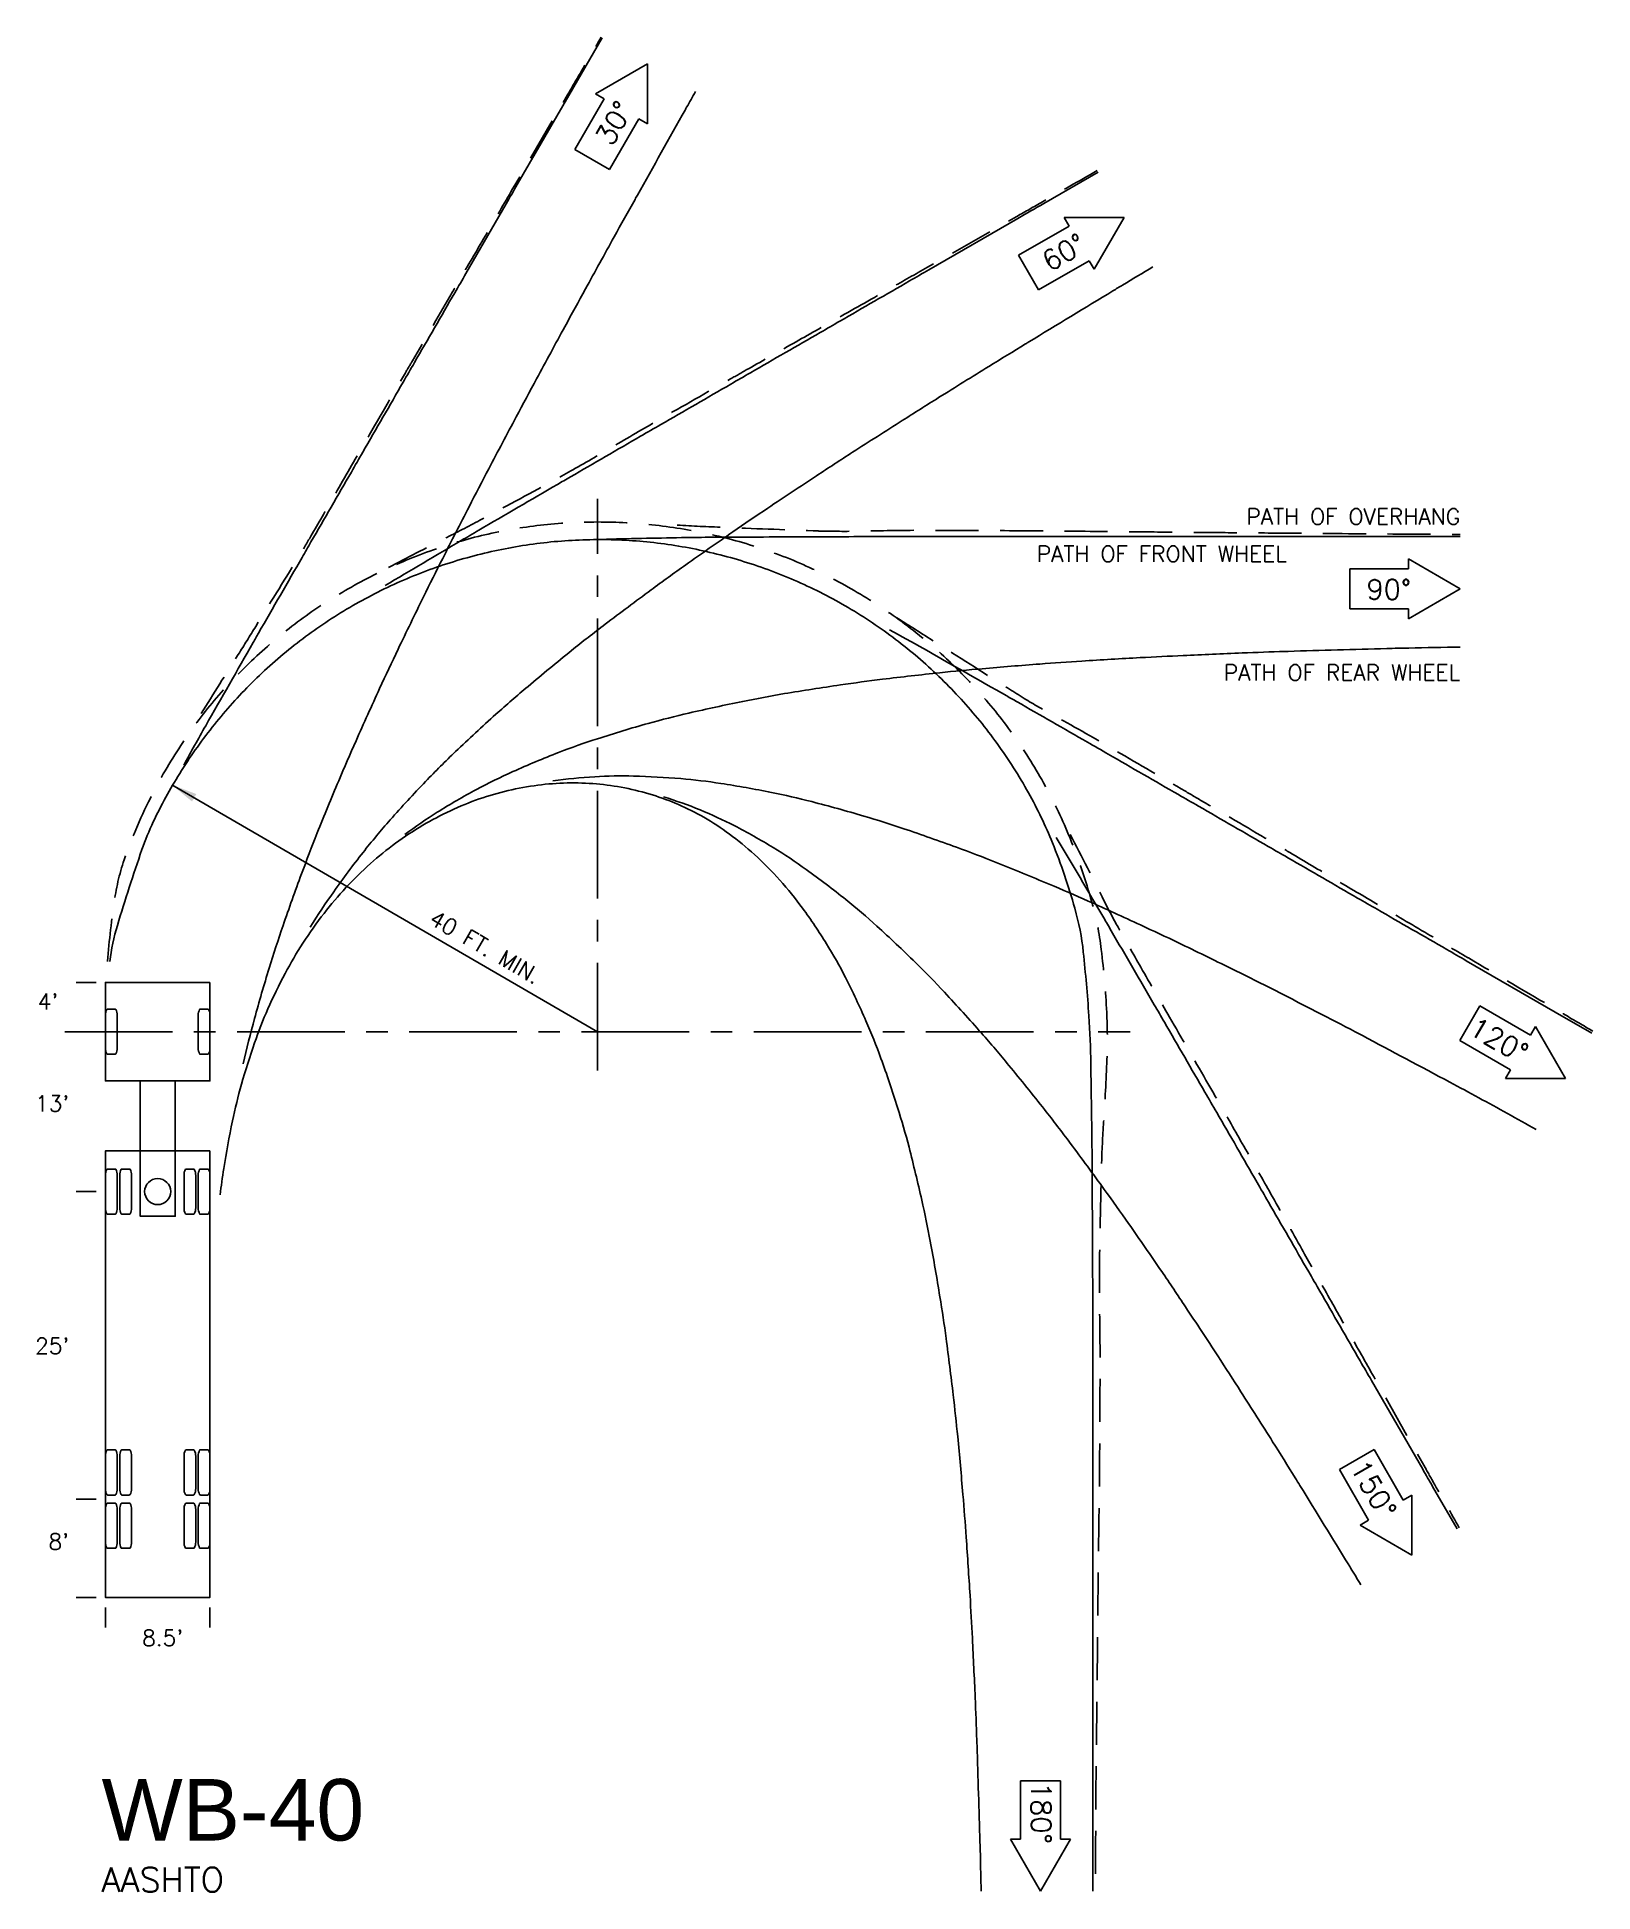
# Model space of a CAD drawing. Extents: x -46 to 81, y -70 to 81.
import ezdxf
from ezdxf.enums import TextEntityAlignment as Align

# ---------------------------------------------------------------- set-up
doc = ezdxf.new("R2010")
doc.units = 0
doc.header["$LTSCALE"] = 7
doc.header["$MEASUREMENT"] = 0
doc.linetypes.add('CENTER', pattern=[2, 1.25, -0.25, 0.25, -0.25])
doc.linetypes.add('DASHED', pattern=[0.75, 0.5, -0.25])
for name, color, linetype in [('DIMS', 1, 'CONTINUOUS'), ('OVERHANG', 2, 'DASHED'), ('TEXT', 4, 'CONTINUOUS'), ('VEHICLE', 7, 'CONTINUOUS'), ('WHEELS', 3, 'CONTINUOUS')]:
    doc.layers.add(name, color=color, linetype=linetype)
doc.styles.add('SANSSERIF', font='SAS_____.pfb', dxfattribs={"height": 2})
doc.styles.get("Standard").update_dxf_attribs({"font": 'ROMANS.shx', "height": 2})

msp = doc.modelspace()

# ---------------------------------------------------------------- linework, layer by layer
at = {"layer": 'DIMS', "linetype": 'CENTER'}
for p, q in [((0, -3.16), (0, 43.32)), ((-43.3, 0), (43.3, 0))]:
    msp.add_line(p, q, dxfattribs=at)
at = {"layer": 'DIMS'}
for p, q in [((-34.6, 20.07), (0, 0)), ((-40.76, 4), (-42.39, 4)), ((-40.76, -13), (-42.39, -13)), ((-40.76, -38), (-42.39, -38)), ((-40.76, -46), (-42.39, -46)), ((-40, -48.44), (-40, -46.81)), ((-31.5, -48.44), (-31.5, -46.81))]:
    msp.add_line(p, q, dxfattribs=at)
msp.add_solid([(-32.96, 18.71), (-32.61, 19.32), (-34.6, 20.07)], dxfattribs=at)
at = {"layer": 'OVERHANG', "flags": 128}
for points in [[(-32.22, 25.87, -0.001137), (-29.2, 30.67, 0.002404), (-27.78, 32.95, 0.001507), (-24.42, 38.4, 0.004944), (-23.42, 40.08, 0.002433), (-21.59, 43.24, -0.001894), (-19.25, 47.31, -0.00004), (-15.62, 53.56, -0.000261), (-15.05, 54.53, -0.000048), (-12, 59.77, -0.000126), (-10.85, 61.74, -0.000065), (-8.74, 65.35, 0.000051), (-6.64, 68.96), (-2.43, 76.17, 0.000334), (-1.66, 77.49, 0.000131), (0.3, 80.86)], [(-17, 37.73, -0.003276), (-12.43, 40.09, 0.005206), (-9.56, 41.58, 0.001437), (-3.75, 44.7, 0.005375), (-2.21, 45.56, 0.004167), (1.2, 47.53, -0.003705), (5.02, 49.76, -0.000159), (10.82, 53.07, -0.000636), (12.28, 53.9, -0.000112), (15.91, 55.96, 0.000302), (19.55, 58.02, 0.000017), (23.85, 60.46, 0.000025), (26.82, 62.15), (34.08, 66.28, 0.000363), (36.18, 67.47, 0.000172), (40.62, 70)], [(-39.83, 5.7, -0.00007), (-39.83, 5.72, -0.016922), (-39.24, 10.83, -0.050584), (-38.32, 14.42, -0.032886), (-36.02, 19.63, -0.02835), (-33.54, 23.76, -0.030136), (-30.78, 27.36, -0.028153), (-27.47, 30.75, -0.029163), (-23.92, 33.65, -0.028124), (-20.01, 36.15, -0.027968), (-15.82, 38.21, -0.0283), (-11.37, 39.81, -0.029225), (-6.91, 40.85, -0.028781), (-2.35, 41.37, -0.028097), (2.36, 41.37, -0.027338), (7.04, 40.85, -0.027971), (11.52, 39.84, -0.028447), (15.9, 38.32, -0.028175), (20.11, 36.29, -0.028167), (24.04, 33.83, -0.027866), (27.71, 30.91, -0.028452), (31.02, 27.6, -0.028621), (33.92, 23.95, -0.028787), (36.39, 19.98, -0.02862), (38.41, 15.73, -0.027804), (40.18, 10.54, -0.038699), (40.95, 6.67, -0.016815), (41.39, 1.57, -0.022577), (41.41, -2.25, -0.007657), (41.14, -7.33, 0.010913), (40.97, -10.89, 0.001541), (40.83, -17.27, 0.004508), (40.8, -19.44, 0.003846), (40.83, -24.1, -0.00465), (40.85, -27.94, -0.000546), (40.82, -33.76, -0.001177), (40.8, -36.46, -0.000406), (40.73, -41.61, 0.000621), (40.69, -44.97, 0.000045), (40.64, -50.25, 0.000074), (40.61, -53.48, 0.000087), (40.61, -53.51, 0), (40.52, -61.98, 0.000496), (40.5, -64.55, 0.000239), (40.46, -69.87)], [(6.48, 41.18, 0.003543), (10.21, 41, 0.000757), (17.53, 40.72, 0.005243), (18.59, 40.69, 0.010506), (22.01, 40.7, -0.007278), (26.95, 40.76, -0.000254), (33.5, 40.73, -0.000914), (35.32, 40.72, -0.000061), (41.61, 40.66, -0.000185), (43.69, 40.64, -0.000064), (47.87, 40.6, 0.000099), (52.06, 40.56, 0.000119), (56.96, 40.52, 0.000168), (60.43, 40.49, 0.00035), (60.53, 40.49, 0.000004), (68.79, 40.43, 0.000347), (68.96, 40.43, 0.000048), (70.13, 40.43)], [(24.32, 33.65, -0.000377), (27.43, 31.69, -0.000555), (33.14, 28.06, 0.002291), (34.53, 27.19, 0.014667), (36.95, 25.78, -0.007352), (41.81, 23.03, -0.000122), (47.44, 19.75, -0.000426), (49.05, 18.8, -0.00015), (54.62, 15.54, -0.000502), (56.28, 14.56, -0.000816), (59.89, 12.42, 0.000756), (63.5, 10.29, 0.000091), (67.49, 7.94, 0.000112), (70.72, 6.03, 0.000106), (70.79, 5.99, 0.000001), (77.95, 1.78, 0.000445), (78.61, 1.39, 0.00013), (80.91, 0.04)], [(38.43, 16.02, -0.005259), (41.19, 10.61, 0.013293), (42.32, 8.49, 0.001182), (44.16, 5.24, 0.000944), (46.5, 1.18, 0.000525), (49.46, -3.94, -0.00124), (50.71, -6.11, -0.0009), (52.8, -9.78, -0.000909), (54.87, -13.43, -0.000544), (57.26, -17.69, 0.000753), (58.99, -20.77, 0.000016), (61.06, -24.44, -0.000016), (63.13, -28.1), (67.27, -35.43, 0.000742), (68.06, -36.84, 0.000298), (70.05, -40.33)]]:
    msp.add_lwpolyline(points, format="xyb", dxfattribs=at)
at = {"layer": 'TEXT'}
for p, q in [((-0.17, 76.25), (4.06, 78.69)), ((4.06, 73.81), (4.06, 78.69)), ((-1.84, 71.73), (0.54, 75.84)), ((0.54, 75.84), (-0.17, 76.25)), ((0.98, 70.1), (3.35, 74.22)), ((3.35, 74.22), (4.06, 73.81)), ((-1.84, 71.73), (0.98, 70.1)), ((34.23, 63.12), (38.34, 65.49)), ((38.34, 65.49), (37.94, 66.2)), ((37.94, 66.2), (42.81, 66.2)), ((40.37, 61.98), (42.81, 66.2)), ((34.23, 63.12), (35.85, 60.3)), ((35.85, 60.3), (39.97, 62.68)), ((39.97, 62.68), (40.37, 61.98)), ((65.91, 37.63), (65.91, 38.44)), ((65.91, 38.44), (70.13, 36)), ((61.15, 37.63), (61.15, 34.38)), ((61.15, 37.63), (65.91, 37.63)), ((65.91, 33.57), (70.13, 36)), ((61.15, 34.38), (65.91, 34.38)), ((65.91, 34.38), (65.91, 33.57)), ((71.73, 2.09), (70.1, -0.72)), ((71.73, 2.09), (75.85, -0.28)), ((75.85, -0.28), (76.25, 0.42)), ((76.25, 0.42), (78.69, -3.8)), ((70.1, -0.72), (74.22, -3.1)), ((74.22, -3.1), (73.82, -3.8)), ((73.82, -3.8), (78.69, -3.8)), ((63.12, -33.97), (60.31, -35.6)), ((63.12, -33.97), (65.5, -38.09)), ((60.31, -35.6), (62.68, -39.71)), ((65.5, -38.09), (66.2, -37.68)), ((66.2, -37.68), (66.2, -42.56)), ((62.68, -39.71), (61.98, -40.12)), ((61.98, -40.12), (66.2, -42.56)), ((37.63, -60.9), (34.38, -60.9)), ((34.38, -60.9), (34.38, -65.65)), ((37.63, -60.9), (37.63, -65.65)), ((34.38, -65.65), (33.57, -65.65)), ((33.57, -65.65), (36.01, -69.87)), ((38.45, -65.65), (36.01, -69.87)), ((37.63, -65.65), (38.45, -65.65))]:
    msp.add_line(p, q, dxfattribs=at)
at = {"layer": 'VEHICLE'}
for points in [[(-31.5, 4), (-31.5, -4), (-40, -4), (-40, 4)], [(-34.33, -4), (-34.33, -15), (-37.17, -15), (-37.17, -4)], [(-31.5, -9.7), (-31.5, -46), (-40, -46), (-40, -9.7)]]:
    msp.add_lwpolyline(points, close=True, dxfattribs=at)
for points in [[(-39.05, -1.32, -0.14), (-39.16, -1.81, -0.24), (-39.23, -1.83), (-39.82, -1.83, -0.24), (-39.88, -1.81, -0.14), (-40, -1.32), (-40, 1.32, -0.14), (-39.88, 1.81, -0.24), (-39.82, 1.83), (-39.23, 1.83, -0.24), (-39.16, 1.81, -0.14), (-39.05, 1.32)], [(-31.5, -1.32, -0.14), (-31.62, -1.81, -0.24), (-31.68, -1.83), (-32.27, -1.83, -0.24), (-32.34, -1.81, -0.14), (-32.45, -1.32), (-32.45, 1.32, -0.14), (-32.34, 1.81, -0.24), (-32.27, 1.83), (-31.68, 1.83, -0.24), (-31.62, 1.81, -0.14), (-31.5, 1.32)], [(-40, -11.68, -0.14), (-39.88, -11.19, -0.24), (-39.82, -11.17), (-39.23, -11.17, -0.24), (-39.16, -11.19, -0.14), (-39.05, -11.68), (-39.05, -14.32, -0.14), (-39.16, -14.81, -0.24), (-39.23, -14.83), (-39.82, -14.83, -0.24), (-39.88, -14.81, -0.14), (-40, -14.32)], [(-38.84, -11.68, -0.14), (-38.72, -11.19, -0.24), (-38.66, -11.17), (-38.07, -11.17, -0.24), (-38, -11.19, -0.14), (-37.89, -11.68), (-37.89, -14.32, -0.14), (-38, -14.81, -0.24), (-38.07, -14.83), (-38.66, -14.83, -0.24), (-38.72, -14.81, -0.14), (-38.84, -14.32)], [(-33.61, -11.68, -0.14), (-33.5, -11.19, -0.24), (-33.43, -11.17), (-32.84, -11.17, -0.24), (-32.78, -11.19, -0.14), (-32.66, -11.68), (-32.66, -14.32, -0.14), (-32.78, -14.81, -0.24), (-32.84, -14.83), (-33.43, -14.83, -0.24), (-33.5, -14.81, -0.14), (-33.61, -14.32)], [(-32.45, -11.68, -0.14), (-32.34, -11.19, -0.24), (-32.27, -11.17), (-31.68, -11.17, -0.24), (-31.62, -11.19, -0.14), (-31.5, -11.68), (-31.5, -14.32, -0.14), (-31.62, -14.81, -0.24), (-31.68, -14.83), (-32.27, -14.83, -0.24), (-32.34, -14.81, -0.14), (-32.45, -14.32)], [(-40, -34.51, -0.14), (-39.88, -34.02, -0.24), (-39.82, -34), (-39.23, -34, -0.24), (-39.16, -34.02, -0.14), (-39.05, -34.51), (-39.05, -37.15, -0.14), (-39.16, -37.64, -0.24), (-39.23, -37.67), (-39.82, -37.67, -0.24), (-39.88, -37.64, -0.14), (-40, -37.15)], [(-38.84, -34.51, -0.14), (-38.72, -34.02, -0.24), (-38.66, -34), (-38.07, -34, -0.24), (-38, -34.02, -0.14), (-37.89, -34.51), (-37.89, -37.15, -0.14), (-38, -37.64, -0.24), (-38.07, -37.67), (-38.66, -37.67, -0.24), (-38.72, -37.64, -0.14), (-38.84, -37.15)], [(-33.61, -34.51, -0.14), (-33.5, -34.02, -0.24), (-33.43, -34), (-32.84, -34, -0.24), (-32.78, -34.02, -0.14), (-32.66, -34.51), (-32.66, -37.15, -0.14), (-32.78, -37.64, -0.24), (-32.84, -37.67), (-33.43, -37.67, -0.24), (-33.5, -37.64, -0.14), (-33.61, -37.15)], [(-32.45, -34.51, -0.14), (-32.34, -34.02, -0.24), (-32.27, -34), (-31.68, -34, -0.24), (-31.62, -34.02, -0.14), (-31.5, -34.51), (-31.5, -37.15, -0.14), (-31.62, -37.64, -0.24), (-31.68, -37.67), (-32.27, -37.67, -0.24), (-32.34, -37.64, -0.14), (-32.45, -37.15)], [(-40, -38.85, -0.14), (-39.88, -38.36, -0.24), (-39.82, -38.33), (-39.23, -38.33, -0.24), (-39.16, -38.36, -0.14), (-39.05, -38.85), (-39.05, -41.49, -0.14), (-39.16, -41.98, -0.24), (-39.23, -42), (-39.82, -42, -0.24), (-39.88, -41.98, -0.14), (-40, -41.49)], [(-38.84, -38.85, -0.14), (-38.72, -38.36, -0.24), (-38.66, -38.33), (-38.07, -38.33, -0.24), (-38, -38.36, -0.14), (-37.89, -38.85), (-37.89, -41.49, -0.14), (-38, -41.98, -0.24), (-38.07, -42), (-38.66, -42, -0.24), (-38.72, -41.98, -0.14), (-38.84, -41.49)], [(-33.61, -38.85, -0.14), (-33.5, -38.36, -0.24), (-33.43, -38.33), (-32.84, -38.33, -0.24), (-32.78, -38.36, -0.14), (-32.66, -38.85), (-32.66, -41.49, -0.14), (-32.78, -41.98, -0.24), (-32.84, -42), (-33.43, -42, -0.24), (-33.5, -41.98, -0.14), (-33.61, -41.49)], [(-32.45, -38.85, -0.14), (-32.34, -38.36, -0.24), (-32.27, -38.33), (-31.68, -38.33, -0.24), (-31.62, -38.36, -0.14), (-31.5, -38.85), (-31.5, -41.49, -0.14), (-31.62, -41.98, -0.24), (-31.68, -42), (-32.27, -42, -0.24), (-32.34, -41.98, -0.14), (-32.45, -41.49)]]:
    msp.add_lwpolyline(points, format="xyb", close=True, dxfattribs=at)
msp.add_circle((-35.75, -13), 1.06, dxfattribs=at)
at = {"layer": 'WHEELS', "flags": 128}
for points in [[(-33.63, 21.67, -0.004601), (-31.85, 24.87, -0.000105), (-27.99, 31.63, -0.000902), (-27.55, 32.41, -0.000052), (-24.01, 38.56, -0.000253), (-23.29, 39.81, -0.00002), (-20.01, 45.5, -0.000072), (-19.08, 47.12, -0.000006), (-15.8, 52.8, -0.00002), (-14.88, 54.39, -0.000002), (-11.61, 60.06, -0.000006), (-10.69, 61.64, 0), (-7.43, 67.3, -0.000002), (-6.52, 68.88), (-2.34, 76.11), (0.38, 80.81)], [(-28.8, -2.61, -0.010043), (-27.88, 1.06, -0.007319), (-26.69, 5.17, -0.008598), (-25.56, 8.63, -0.005549), (-24.06, 12.82, -0.006901), (-22.78, 16.16, -0.004138), (-21.04, 20.39, -0.005335), (-19.63, 23.65, -0.00305), (-17.71, 27.9, -0.004034), (-16.21, 31.09, -0.002224), (-14.15, 35.34, -0.002995), (-12.58, 38.48, -0.001602), (-10.44, 42.68, -0.002182), (-8.84, 45.76, -0.001185), (-6.61, 49.98, -0.00161), (-4.95, 53.08, -0.000855), (-2.66, 57.31, -0.001171), (-0.98, 60.38, -0.000613), (1.35, 64.61, -0.000847), (3.05, 67.66, -0.000441), (3.25, 68.02, -0.000023), (7.12, 74.93, -0.000906), (7.24, 75.15, -0.000159), (7.97, 76.43)], [(-17.26, 36.27, -0.000445), (-11.09, 39.92, -0.0019), (-9.65, 40.77, -0.000089), (-3.26, 44.49, -0.000538), (-2.2, 45.1, -0.000044), (3.5, 48.41, -0.000153), (5.14, 49.35, -0.000012), (10.83, 52.64, -0.000043), (12.43, 53.57, -0.000003), (18.11, 56.84, -0.000012), (19.69, 57.76, -0.000001), (25.36, 61.03, -0.000003), (26.94, 61.94), (34.17, 66.12, -0.000001), (36.27, 67.33, 0), (40.69, 69.88)], [(-23.35, 8.5, -0.017025), (-21.44, 11.38, -0.012496), (-19.06, 14.57, -0.01445), (-16.85, 17.22, -0.009434), (-13.97, 20.34, -0.011568), (-11.53, 22.78, -0.006994), (-8.27, 25.8, -0.008931), (-5.65, 28.07, -0.005128), (-2.12, 30.98, -0.006743), (0.62, 33.12, -0.003725), (4.35, 35.91, -0.004999), (7.17, 37.95, -0.002675), (11, 40.63, -0.003637), (13.85, 42.57, -0.001975), (17.81, 45.2, -0.00268), (20.74, 47.11, -0.001422), (24.77, 49.68, -0.001948), (27.73, 51.55, -0.00102), (31.82, 54.09, -0.001408), (34.79, 55.91, -0.000733), (35.06, 56.08, -0.000029), (41.9, 60.23, -0.001514), (42.68, 60.7, -0.000482), (45.14, 62.17)], [(-39.65, 5.7, -0.041789), (-39.03, 8.64, -0.010232), (-37.03, 14.8, -0.027218), (-36.11, 17.06, -0.02843), (-33.96, 20.99, -0.027765), (-31.32, 24.75, -0.028794), (-28.31, 28.15, -0.028278), (-24.87, 31.24, -0.028927), (-21.13, 33.89, -0.028609), (-17.08, 36.12, -0.028987), (-12.81, 37.85, -0.028804), (-8.35, 39.09, -0.029018), (-3.8, 39.81, -0.028915), (0.83, 40, -0.029034), (5.44, 39.65, -0.028977), (9.98, 38.76, -0.029043), (14.39, 37.36, -0.029011), (18.61, 35.46, -0.029048), (22.58, 33.08, -0.02903), (26.25, 30.25, -0.029051), (29.56, 27.02, -0.029041), (32.48, 23.43, -0.029052), (35.03, 19.42, -0.030549), (36.98, 15.35, -0.02755), (38.8, 10.03, -0.042645), (39.49, 6.46, -0.009693), (39.94, 1.29, -0.012794), (40.1, -2.63, -0.000556), (40.2, -9.72, -0.002206), (40.21, -11.5, -0.00011), (40.24, -18.85, -0.00063), (40.25, -20.13, -0.000052), (40.25, -26.71, -0.000181), (40.26, -28.62, -0.000014), (40.26, -35.18, -0.000051), (40.26, -37.03, -0.000004), (40.26, -43.57, -0.000014), (40.26, -45.41, -0.000001), (40.26, -51.96, -0.000004), (40.26, -53.77), (40.26, -62.11, -0.000001), (40.26, -64.64, 0), (40.26, -69.87)], [(0.73, 40.04, -0.001087), (7.22, 40.17, -0.00287), (9.68, 40.2, -0.000113), (17.3, 40.23, -0.000819), (18.36, 40.24, -0.000069), (24.96, 40.25, -0.000235), (26.88, 40.25, -0.000019), (33.45, 40.25, -0.000067), (35.32, 40.25, -0.000005), (41.87, 40.25, -0.000019), (43.71, 40.25, -0.000001), (50.25, 40.25, -0.000005), (52.08, 40.25, 0), (58.61, 40.25, -0.000001), (60.44, 40.25), (68.79, 40.25), (70.13, 40.25)], [(23.74, 32.68, -0.003909), (26.5, 31.14, -0.000141), (33.26, 27.3, -0.001139), (34.1, 26.82, -0.000098), (39.82, 23.54, -0.00033), (41.52, 22.56, -0.000027), (47.22, 19.27, -0.000094), (48.84, 18.34, -0.000007), (54.52, 15.06, -0.000026), (56.12, 14.14, -0.000002), (61.79, 10.86, -0.000007), (63.37, 9.95, -0.000001), (69.04, 6.68, -0.000002), (70.61, 5.77), (77.85, 1.59), (80.82, -0.12)], [(-15.65, 16.03, -0.021484), (-13.02, 17.84, -0.016492), (-9.84, 19.69, -0.018451), (-6.88, 21.14, -0.012457), (-3.16, 22.7, -0.014906), (0.01, 23.82, -0.009212), (4.12, 25.06, -0.011573), (7.43, 25.9, -0.006734), (11.81, 26.85, -0.008753), (15.19, 27.48, -0.004892), (19.74, 28.19, -0.006517), (23.17, 28.65, -0.00353), (27.83, 29.18, -0.004785), (31.28, 29.51, -0.00252), (35.96, 29.89, -0.003454), (39.37, 30.13, -0.001855), (44.12, 30.41, -0.002531), (47.61, 30.58, -0.001335), (52.39, 30.79, -0.001835), (55.87, 30.91, -0.000956), (56.13, 30.92, -0.000031), (64.16, 31.15, -0.00198), (65.94, 31.19, -0.000842), (70.13, 31.27)], [(-30.67, -13.27, -0.010097), (-30.38, -11.13, -0.01144), (-29.67, -7.26, -0.017527), (-28.94, -4.28, -0.015311), (-27.88, -0.92, -0.019837), (-26.79, 1.85, -0.018412), (-25.39, 4.73, -0.021652), (-23.94, 7.2, -0.020823), (-22.23, 9.62, -0.023093), (-20.45, 11.71, -0.022673), (-18.46, 13.66, -0.024243), (-16.41, 15.32, -0.024087), (-14.21, 16.78, -0.025166), (-11.96, 17.96, -0.025168), (-9.61, 18.92, -0.025908), (-7.26, 19.6, -0.025998), (-4.85, 20.04, -0.026506), (-2.47, 20.22, -0.026638), (-0.09, 20.14, -0.026991), (2.21, 19.82, -0.027016), (4.46, 19.25, -0.02751), (6.58, 18.46, -0.026982), (8.64, 17.43, -0.028655), (10.72, 16.07, -0.02705), (12.75, 14.41, -0.024676), (14.83, 12.31, -0.024815), (16.67, 10.03, -0.019074), (18.61, 7.15, -0.021026), (20.16, 4.4, -0.014208), (21.82, 0.88, -0.016857), (23.04, -2.17, -0.01039), (24.39, -6.16, -0.013011), (25.32, -9.4, -0.007537), (26.36, -13.7, -0.009807), (27.05, -17.04, -0.005433), (27.83, -21.55, -0.007253), (28.34, -24.94, -0.003882), (28.91, -29.53, -0.005265), (29.28, -32.92, -0.002861), (29.7, -37.62, -0.003875), (29.97, -41.09, -0.002054), (30.28, -45.85, -0.002813), (30.47, -49.32, -0.001469), (30.7, -54.12, -0.00203), (30.83, -57.59, -0.001055), (30.85, -58.01, -0.000056), (31.09, -65.89, -0.002164), (31.12, -66.88, -0.000721), (31.18, -69.87)], [(-3.63, 20.39, -0.019732), (-0.23, 20.73, -0.021235), (2.93, 20.78, -0.014925), (6.76, 20.57, -0.017388), (10.03, 20.18, -0.011036), (14.13, 19.45, -0.013619), (17.41, 18.7, -0.008056), (21.64, 17.53, -0.010355), (24.9, 16.5, -0.005844), (29.19, 14.99, -0.007731), (32.4, 13.76, -0.004214), (36.71, 11.99, -0.005686), (39.88, 10.62, -0.003011), (44.13, 8.68, -0.004112), (47.23, 7.22, -0.002215), (51.5, 5.14, -0.003016), (54.62, 3.58, -0.001591), (58.88, 1.4, -0.002185), (61.97, -0.21, -0.001139), (62.18, -0.32, -0.000033), (69.29, -4.11, -0.002361), (71.63, -5.37, -0.001174), (76.3, -7.94)], [(5.36, 19.09, -0.022442), (8.34, 18.03, -0.023303), (11.11, 16.75, -0.017122), (14.29, 14.96, -0.019398), (16.97, 13.18, -0.012691), (20.18, 10.74, -0.015361), (22.71, 8.58, -0.009265), (25.84, 5.63, -0.01176), (28.21, 3.2, -0.006717), (31.22, -0.13, -0.008818), (33.44, -2.74, -0.004841), (36.34, -6.34, -0.006503), (38.43, -9.07, -0.003454), (41.19, -12.82, -0.004708), (43.17, -15.6, -0.002538), (45.86, -19.49, -0.003453), (47.8, -22.38, -0.001826), (50.42, -26.36, -0.002504), (52.3, -29.28, -0.001308), (54.88, -33.34, -0.001808), (56.72, -36.28, -0.00094), (57.1, -36.9, -0.000091), (61.06, -43.34, -0.001886), (61.22, -43.6, -0.000367), (62.04, -44.96)], [(37.29, 15.79, -0.000258), (41.15, 9.26, -0.001601), (41.76, 8.2, -0.000108), (45.26, 2.19, -0.00046), (46.08, 0.77, -0.000038), (49.38, -4.93, -0.000131), (50.33, -6.56, -0.00001), (53.61, -12.25, -0.000037), (54.53, -13.85, -0.000003), (57.81, -19.52, -0.00001), (58.72, -21.1, -0.000001), (61.99, -26.77, -0.000003), (62.91, -28.35), (67.08, -35.58, -0.000001), (67.88, -36.97, 0), (69.88, -40.43)]]:
    msp.add_lwpolyline(points, format="xyb", dxfattribs=at)

# ---------------------------------------------------------------- texts
at = {"layer": 'TEXT'}
for s, rotation, p in [('30%%d', 60, (1.15, 71.89)), ('60%%d', 30, (36.75, 61.75)), ('120%%d', 330, (70.69, -0.13)), ('150%%d', 300, (61.12, -35.43)), ('180%%d', 270, (35.25, -61.01))]:
    msp.add_text(s, height=1.625, rotation=rotation, dxfattribs=at).set_placement(p)
for s, p in [('PATH OF OVERHANG', (70.13, 41.22)), ('PATH OF FRONT WHEEL', (56.04, 38.19)), ('PATH OF REAR WHEEL', (70.13, 28.54)), ("4'", (-43.83, 1.8)), ("13'", (-42.94, -6.49)), ("25'", (-42.93, -26.2)), ("8'", (-42.96, -42.11)), ("8.5'", (-33.68, -49.94))]:
    msp.add_text(s, height=1.3, dxfattribs=at).set_placement(p, align=Align.RIGHT)
for s, height, p in [('90%%d', 1.625, (62.51, 35.14)), ('AASHTO', 2, (-40.31, -69.94))]:
    msp.add_text(s, height=height, dxfattribs=at).set_placement(p)
msp.add_text('40 FT. MIN.', height=1.3, rotation=330, dxfattribs=at).set_placement((-5.11, 3.81), align=Align.RIGHT)
at = {"layer": 'TEXT', "style": 'SANSSERIF'}
msp.add_text('WB-40', height=5, dxfattribs=at).set_placement((-40.31, -65.76))

doc.saveas('drawing.dxf')
